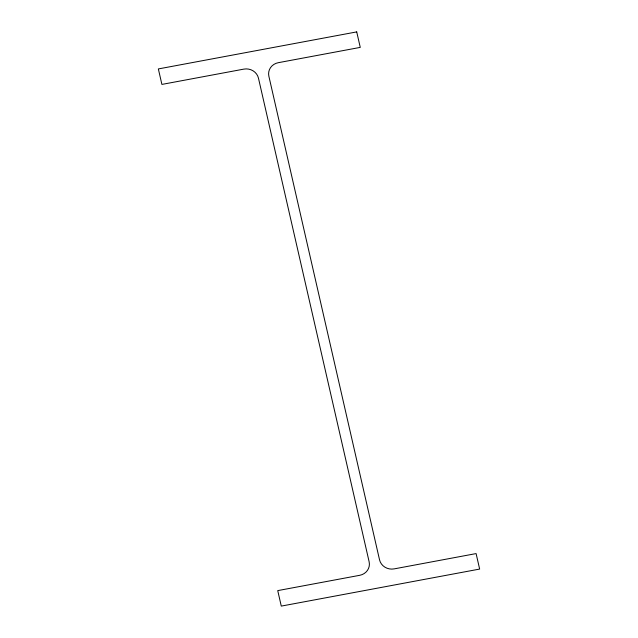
<?xml version="1.0" encoding="UTF-8"?>
<svg xmlns="http://www.w3.org/2000/svg" width="638" height="638" viewBox="0 0 638 638"><rect width="100%" height="100%" fill="white"/><g stroke="black" fill="none" stroke-linecap="round" stroke-linejoin="round"><path stroke-width="0.96" d="M356.722 31.9L158.352 68.928L161.9 84.415L243.844 69.119A12.321 11.5 6.3 0 1 258.462 78.163L369.131 561.775A12.321 11.5 6.3 0 1 359.68 575.317L277.737 590.613L281.278 606.1L479.648 569.072L476.1 553.585L394.156 568.881A12.321 11.5 6.3 0 1 379.538 559.837L268.869 76.225A12.321 11.5 6.3 0 1 278.32 62.683L360.263 47.387L356.722 31.9"/></g></svg>
